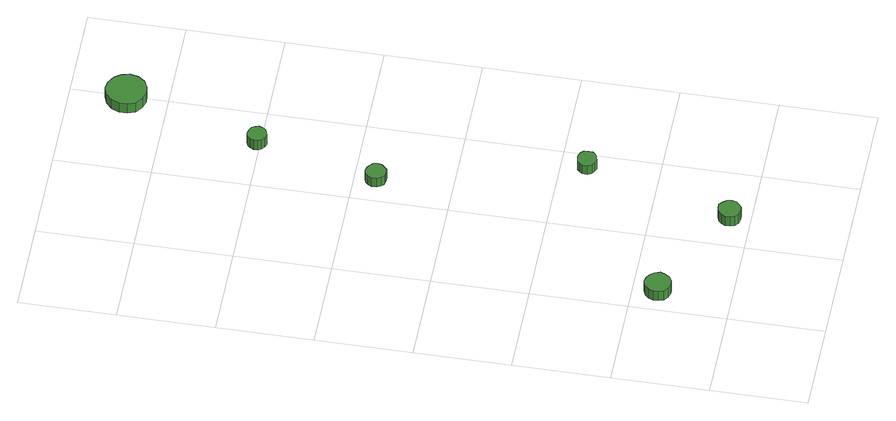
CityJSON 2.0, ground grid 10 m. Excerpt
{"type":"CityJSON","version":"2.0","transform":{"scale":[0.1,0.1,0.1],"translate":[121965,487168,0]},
"CityObjects":{
"tree1":{"type":"SolitaryVegetationObject","attributes":{"function":"something"},"geometry":[{"type":"MultiSurface","lod":"1","boundaries":[[[0,1,2,3,4,5,6,7,8,9,10,11,12,13,14]],[[15,16,17,18,19,20,21,22,23,24,25,26,27,28,29]],[[0,29,28,1]],[[1,28,27,2]],[[2,27,26,3]],[[3,26,25,4]],[[4,25,24,5]],[[5,24,23,6]],[[6,23,22,7]],[[7,22,21,8]],[[8,21,20,9]],[[9,20,19,10]],[[10,19,18,11]],[[11,18,17,12]],[[12,17,16,13]],[[13,16,15,14]],[[14,15,29,0]]]}]},
"tree2":{"type":"SolitaryVegetationObject","attributes":{"function":"something"},"geometry":[{"type":"MultiSurface","lod":"1","boundaries":[[[30,31,32,33,34,35,36,37,38,39,40,41,42,43,44]],[[45,46,47,48,49,50,51,52,53,54,55,56,57,58,59]],[[30,59,58,31]],[[31,58,57,32]],[[32,57,56,33]],[[33,56,55,34]],[[34,55,54,35]],[[35,54,53,36]],[[36,53,52,37]],[[37,52,51,38]],[[38,51,50,39]],[[39,50,49,40]],[[40,49,48,41]],[[41,48,47,42]],[[42,47,46,43]],[[43,46,45,44]],[[44,45,59,30]]]}]},
"tree3":{"type":"SolitaryVegetationObject","attributes":{"function":"something"},"geometry":[{"type":"MultiSurface","lod":"1","boundaries":[[[60,61,62,63,64,65,66,67,68,69,70,71,72,73,74]],[[75,76,77,78,79,80,81,82,83,84,85,86,87,88,89]],[[60,89,88,61]],[[61,88,87,62]],[[62,87,86,63]],[[63,86,85,64]],[[64,85,84,65]],[[65,84,83,66]],[[66,83,82,67]],[[67,82,81,68]],[[68,81,80,69]],[[69,80,79,70]],[[70,79,78,71]],[[71,78,77,72]],[[72,77,76,73]],[[73,76,75,74]],[[74,75,89,60]]]}]},
"tree4":{"type":"SolitaryVegetationObject","attributes":{"function":"something"},"geometry":[{"type":"MultiSurface","lod":"1","boundaries":[[[90,91,92,93,94,95,96,97,98,99,100,101,102,103,104]],[[105,106,107,108,109,110,111,112,113,114,115,116,117,118,119]],[[90,119,118,91]],[[91,118,117,92]],[[92,117,116,93]],[[93,116,115,94]],[[94,115,114,95]],[[95,114,113,96]],[[96,113,112,97]],[[97,112,111,98]],[[98,111,110,99]],[[99,110,109,100]],[[100,109,108,101]],[[101,108,107,102]],[[102,107,106,103]],[[103,106,105,104]],[[104,105,119,90]]]}]},
"tree5":{"type":"SolitaryVegetationObject","attributes":{"function":"something"},"geometry":[{"type":"MultiSurface","lod":"1","boundaries":[[[120,121,122,123,124,125,126,127,128,129,130,131,132,133,134]],[[135,136,137,138,139,140,141,142,143,144,145,146,147,148,149]],[[120,149,148,121]],[[121,148,147,122]],[[122,147,146,123]],[[123,146,145,124]],[[124,145,144,125]],[[125,144,143,126]],[[126,143,142,127]],[[127,142,141,128]],[[128,141,140,129]],[[129,140,139,130]],[[130,139,138,131]],[[131,138,137,132]],[[132,137,136,133]],[[133,136,135,134]],[[134,135,149,120]]]}]},
"tree6":{"type":"SolitaryVegetationObject","attributes":{"function":"something"},"geometry":[{"type":"MultiSurface","lod":"1","boundaries":[[[150,151,152,153,154,155,156,157,158,159,160,161,162,163,164]],[[165,166,167,168,169,170,171,172,173,174,175,176,177,178,179]],[[150,179,178,151]],[[151,178,177,152]],[[152,177,176,153]],[[153,176,175,154]],[[154,175,174,155]],[[155,174,173,156]],[[156,173,172,157]],[[157,172,171,158]],[[158,171,170,159]],[[159,170,169,160]],[[160,169,168,161]],[[161,168,167,162]],[[162,167,166,163]],[[163,166,165,164]],[[164,165,179,150]]]}]}
},
"vertices":[
[37,74,18],[35,80,18],[32,84,18],[27,87,18],[22,88,18],[16,86,18],[12,82,18],[10,77,18],[10,72,18],[12,66,18],[16,63,18],[22,61,18],[27,61,18],[32,64,18],[35,69,18],[35,69,5],[32,64,5],[27,61,5],[22,61,5],[16,63,5],[12,66,5],[10,72,5],[10,77,5],[12,82,5],[16,86,5],[22,88,5],[27,87,5],[32,84,5],[35,80,5],[37,74,5],
[146,21,19],[145,26,19],[142,30,19],[138,33,19],[133,33,19],[128,31,19],[125,28,19],[123,24,19],[123,19,19],[125,14,19],[128,11,19],[133,10,19],[138,10,19],[142,13,19],[145,16,19],[145,16,6],[142,13,6],[138,10,6],[133,10,6],[128,11,6],[125,14,6],[123,19,6],[123,24,6],[125,28,6],[128,31,6],[133,33,6],[138,33,6],[142,30,6],[145,26,6],[146,21,6],
[188,173,19],[188,178,19],[185,181,19],[181,183,19],[177,183,19],[173,182,19],[170,179,19],[168,176,19],[168,171,19],[170,167,19],[173,165,19],[177,163,19],[181,164,19],[185,166,19],[188,169,19],[188,169,7],[185,166,7],[181,164,7],[177,163,7],[173,165,7],[170,167,7],[168,171,7],[168,176,7],[170,179,7],[173,182,7],[177,183,7],[181,183,7],[185,181,7],[188,178,7],[188,173,7],
[140,378,14],[139,383,14],[136,386,14],[133,388,14],[128,389,14],[124,388,14],[121,385,14],[119,381,14],[119,376,14],[121,372,14],[124,369,14],[128,368,14],[133,368,14],[136,371,14],[139,374,14],[139,374,2],[136,371,2],[133,368,2],[128,368,2],[124,369,2],[121,372,2],[119,376,2],[119,381,2],[121,385,2],[124,388,2],[128,389,2],[133,388,2],[136,386,2],[139,383,2],[140,378,2],
[170,504,14],[169,508,14],[167,511,14],[163,513,14],[159,514,14],[155,513,14],[152,510,14],[150,506,14],[150,502,14],[152,498,14],[155,495,14],[159,494,14],[163,495,14],[167,497,14],[169,500,14],[169,500,1],[167,497,1],[163,495,1],[159,494,1],[155,495,1],[152,498,1],[150,502,1],[150,506,1],[152,510,1],[155,513,1],[159,514,1],[163,513,1],[167,511,1],[169,508,1],[170,504,1],
[212,642,21],[210,650,21],[205,657,21],[197,662,21],[189,663,21],[181,660,21],[174,654,21],[171,646,21],[171,637,21],[174,629,21],[181,624,21],[189,621,21],[197,622,21],[205,626,21],[210,633,21],[210,633,8],[205,626,8],[197,622,8],[189,621,8],[181,624,8],[174,629,8],[171,637,8],[171,646,8],[174,654,8],[181,660,8],[189,663,8],[197,662,8],[205,657,8],[210,650,8],[212,642,8]
]}
